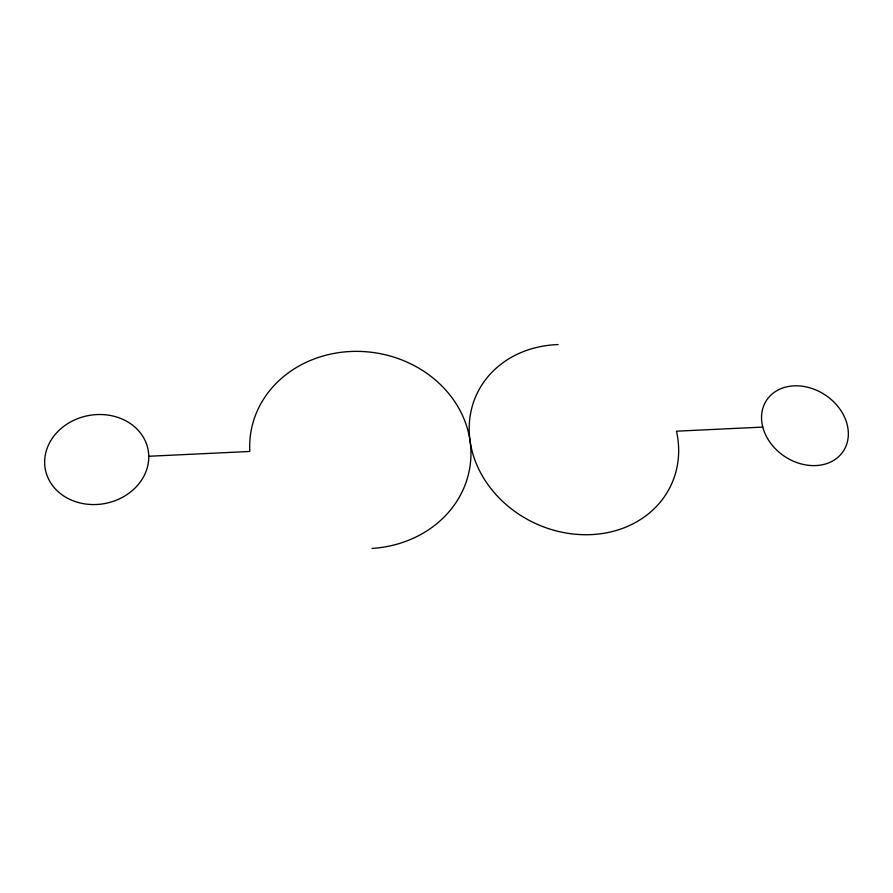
<?xml version="1.0" encoding="UTF-8"?>
<svg xmlns="http://www.w3.org/2000/svg" width="893" height="893" viewBox="0 0 893 893"><rect width="100%" height="100%" fill="white"/><g stroke="black" fill="none" stroke-linecap="round" stroke-linejoin="round"><path stroke-width="1.34" d="M148.763 456.267L249.828 451.467A110.899 98.364 8.6 0 1 352.724 351.418A110.899 98.364 8.6 0 1 470.533 444.915A110.899 98.364 8.6 0 1 372.001 548.425M762.778 427.088L676.492 431.185A107.272 92.258 25 0 1 593.376 534.494A107.272 92.258 25 0 1 470.678 444.736A107.272 92.258 25 0 1 558.092 344.575M767.567 438.563A46.056 36.825 33.8 0 0 842.746 452.014A46.056 36.825 33.8 0 0 804.526 386.569A46.056 36.825 33.8 0 0 767.567 438.563M77.992 502.424A52.319 44.75 -10.8 0 0 148.138 449.972A52.319 44.75 -10.8 0 0 63.983 426.195A52.319 44.75 -10.8 0 0 77.992 502.424"/></g></svg>
